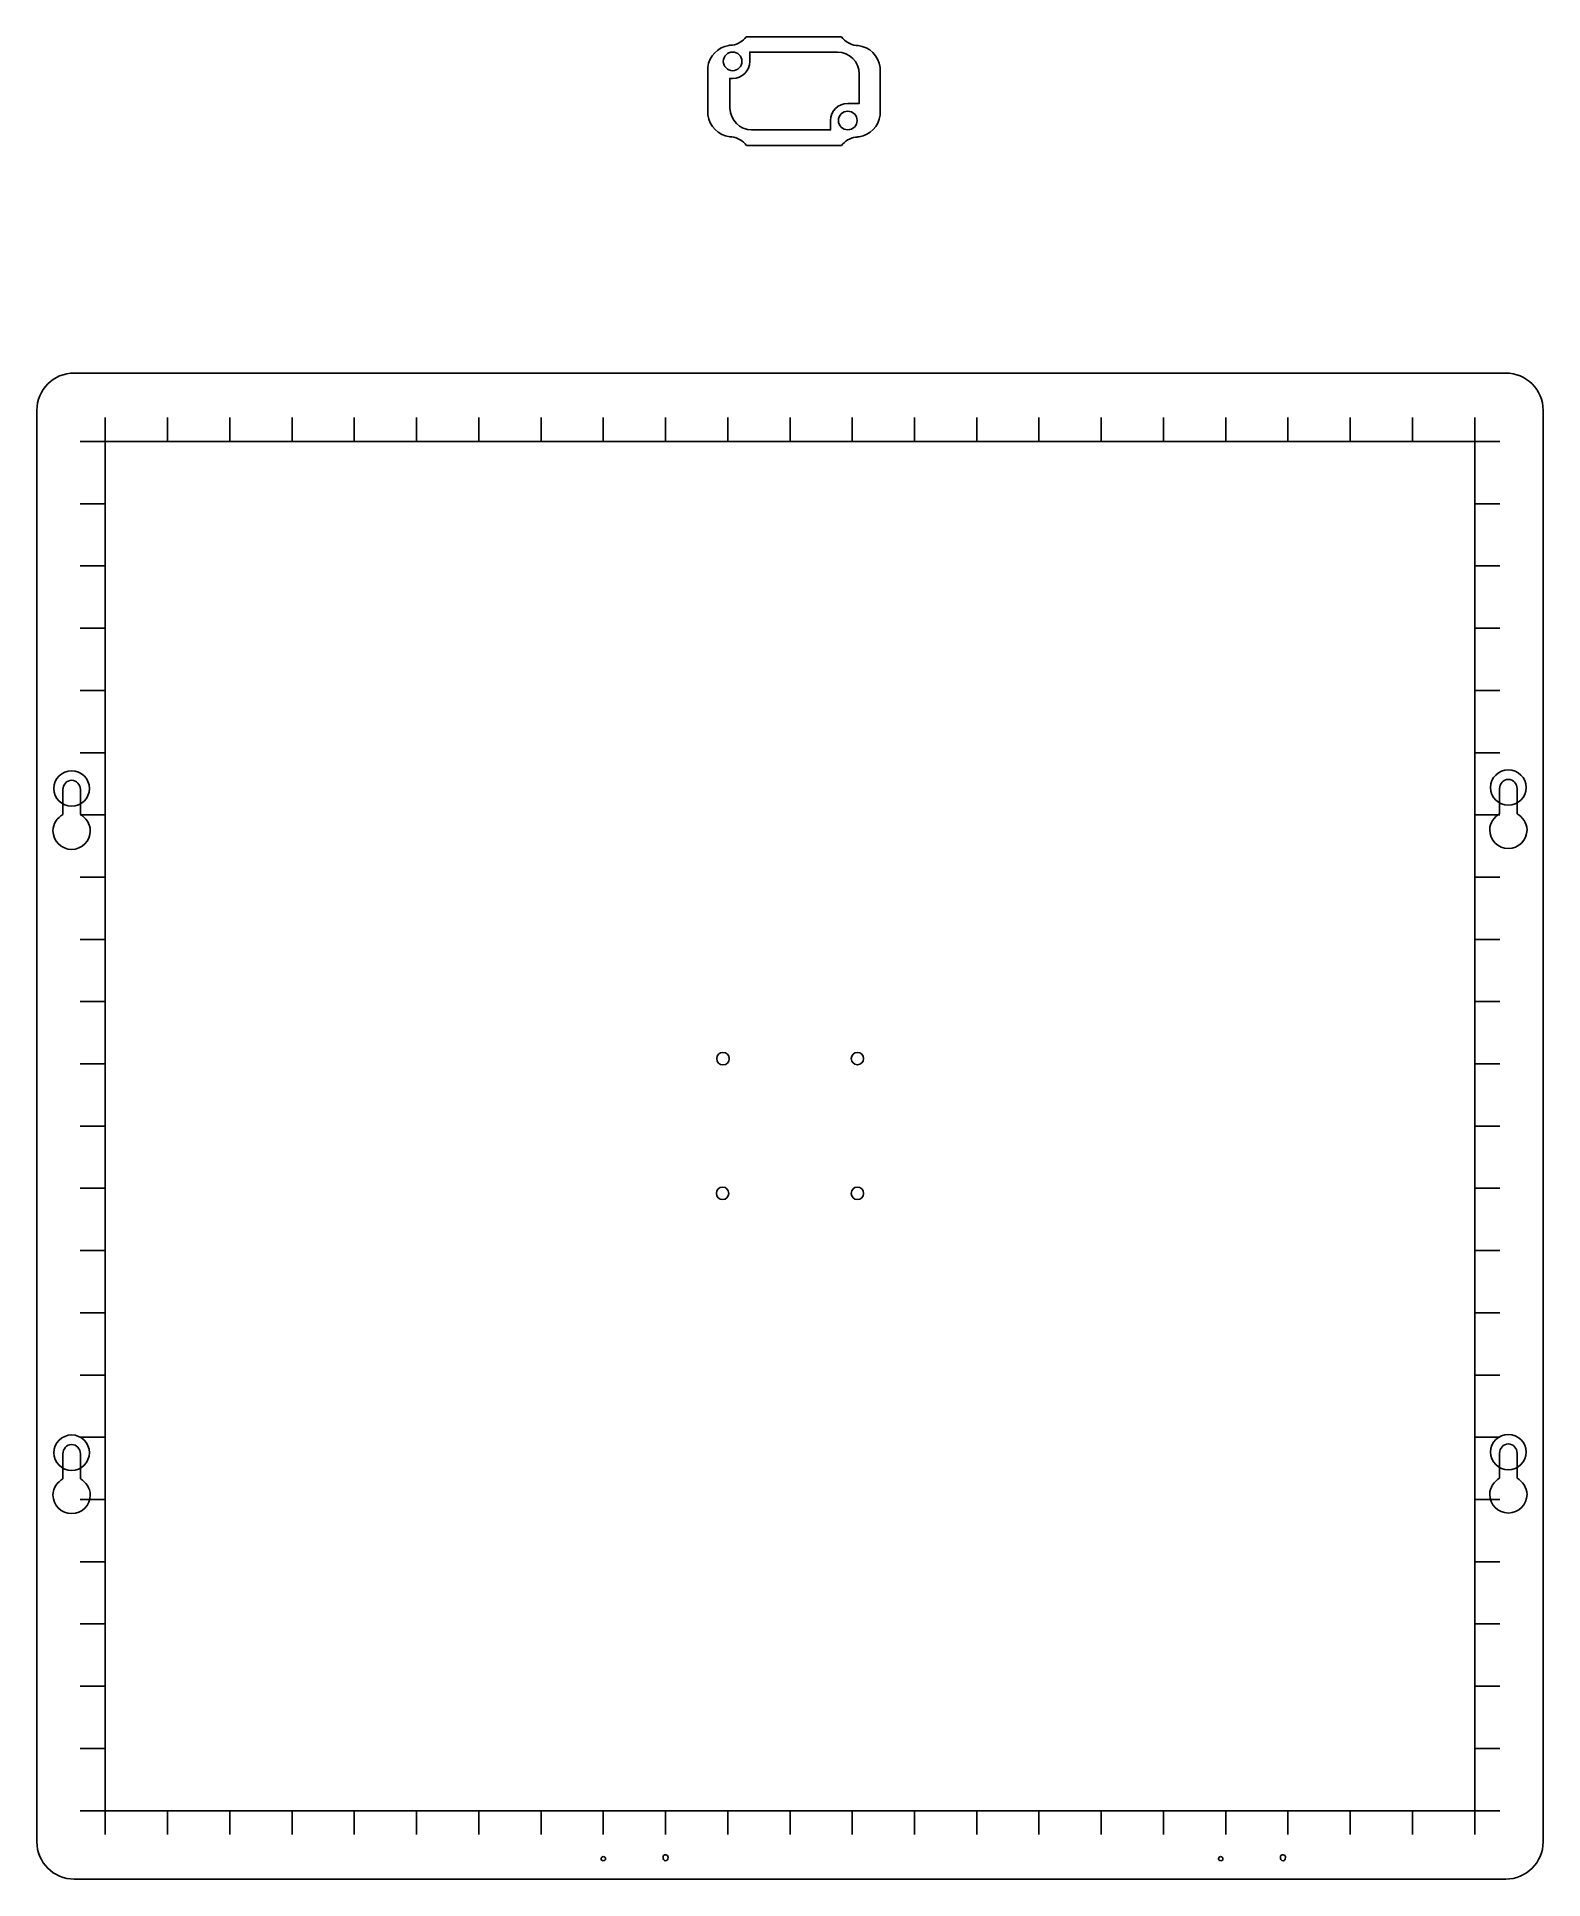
# Model space of a CAD drawing. Header units: millimetres. Extents: x -98 to 144, y -114 to 182.
import ezdxf

# ---------------------------------------------------------------- set-up
doc = ezdxf.new("R2010")
doc.units = ezdxf.units.MM
for name, color, linetype, lineweight, true_color in [('Cuts', 1, 'Continuous', 25, 0xff0000), ('Graphix', 7, 'Continuous', 25, 0xffffff), ('Text', 5, 'Continuous', 25, 0x0000ff)]:
    doc.layers.add(name, color=color, linetype=linetype, lineweight=lineweight, true_color=true_color)

msp = doc.modelspace()

# ---------------------------------------------------------------- linework, layer by layer
at = {"layer": 'Cuts', "color": 1, "lineweight": 25, "true_color": 0xff0000}
for points in [[(31.27, 182.01), (15.98, 182.01), (15.98, 182.01)], [(33.94, 180.61), (33.79, 180.63)], [(16.53, 178.07), (16.53, 179.57), (30.63, 179.57)], [(9.8, 177.15), (9.8, 169.47)], [(13.36, 170.57), (13.33, 175.32), (13.78, 175.31)], [(34.13, 176.07), (34.13, 171.32), (32.28, 171.32)], [(37.47, 169.42), (37.47, 177.11)], [(13.33, 165.96), (13.48, 165.95)], [(29.53, 168.57), (29.53, 167.07), (16.86, 167.07), (16.86, 167.07)], [(16, 164.57), (31.29, 164.57)], [(-92, 127.99), (138, 127.99)], [(-98, -108.01), (-98, 121.99)], [(144, 121.99), (144, -108.01)], [(-93.81, 61.05), (-93.81, 57.05)], [(-91.01, 57.05), (-91.01, 61.05)], [(137.01, 61.19), (137.01, 57.19)], [(139.81, 57.19), (139.81, 61.19)], [(-93.81, -45.68), (-93.81, -49.69)], [(-91.01, -49.69), (-91.01, -45.68)], [(137.01, -45.58), (137.01, -49.58)], [(139.81, -49.58), (139.81, -45.58)], [(138, -114.01), (-92, -114.01), (-92, -114.01)]]:
    msp.add_lwpolyline(points, dxfattribs=at)
for points in [[(13.18, 180.63), (11.4, 180.37), (10.01, 178.94), (9.8, 177.15)], [(13.53, 180.67), (13.41, 180.66), (13.29, 180.65), (13.18, 180.63)], [(13.75, 180.68), (13.68, 180.68), (13.61, 180.67), (13.53, 180.67)], [(15.98, 182.01), (15.45, 181.31), (14.66, 180.83), (13.75, 180.68)], [(33.62, 180.63), (32.66, 180.76), (31.82, 181.27), (31.27, 182.01)], [(33.79, 180.63), (33.73, 180.63), (33.68, 180.63), (33.62, 180.63)], [(37.47, 177.11), (37.25, 178.95), (35.78, 180.41), (33.94, 180.61)], [(13.78, 179.57), (12.95, 179.57), (12.28, 178.9), (12.28, 178.07)], [(12.28, 178.07), (12.28, 177.24), (12.95, 176.57), (13.78, 176.57)], [(15.28, 178.07), (15.28, 178.9), (14.61, 179.57), (13.78, 179.57)], [(13.78, 175.31), (15.3, 175.31), (16.53, 176.54), (16.53, 178.07)], [(13.78, 176.57), (14.61, 176.57), (15.28, 177.24), (15.28, 178.07)], [(30.63, 179.57), (32.56, 179.57), (34.13, 178), (34.13, 176.07)], [(9.8, 169.47), (10.02, 167.63), (11.48, 166.17), (13.33, 165.96)], [(16.86, 167.07), (14.93, 167.07), (13.36, 168.64), (13.36, 170.57)], [(32.28, 171.32), (30.76, 171.32), (29.53, 170.09), (29.53, 168.57)], [(32.28, 170.07), (31.45, 170.07), (30.78, 169.4), (30.78, 168.57)], [(33.78, 168.57), (33.78, 169.4), (33.11, 170.07), (32.28, 170.07)], [(34.09, 165.95), (35.86, 166.21), (37.25, 167.64), (37.47, 169.42)], [(13.48, 165.95), (13.53, 165.95), (13.59, 165.95), (13.64, 165.94)], [(13.64, 165.94), (14.6, 165.82), (15.44, 165.31), (16, 164.57)], [(30.78, 168.57), (30.78, 167.74), (31.45, 167.07), (32.28, 167.07)], [(31.29, 164.57), (31.82, 165.26), (32.61, 165.75), (33.51, 165.9)], [(32.28, 167.07), (33.1, 167.07), (33.78, 167.74), (33.78, 168.57)], [(33.51, 165.9), (33.59, 165.9), (33.66, 165.9), (33.73, 165.91)], [(33.73, 165.91), (33.85, 165.92), (33.97, 165.93), (34.09, 165.95)], [(-98, 121.99), (-98, 125.3), (-95.32, 127.99), (-92, 127.99)], [(138, 127.99), (141.31, 127.99), (144, 125.3), (144, 121.99)], [(-92.41, 62.55), (-93.24, 62.55), (-93.81, 61.87), (-93.81, 61.05)], [(-91.01, 61.05), (-91.01, 61.87), (-91.59, 62.55), (-92.41, 62.55)], [(138.41, 62.69), (137.58, 62.69), (137.01, 62.02), (137.01, 61.19)], [(139.81, 61.19), (139.81, 62.02), (139.24, 62.69), (138.41, 62.69)], [(-93.81, 57.05), (-94.71, 56.53), (-95.41, 55.56), (-95.41, 54.45)], [(-89.41, 54.45), (-89.41, 55.56), (-90.12, 56.53), (-91.01, 57.05)], [(137.01, 57.19), (136.11, 56.67), (135.41, 55.7), (135.41, 54.59)], [(141.41, 54.59), (141.41, 55.7), (140.7, 56.67), (139.81, 57.19)], [(-95.41, 54.45), (-95.41, 52.79), (-94.07, 51.45), (-92.41, 51.45)], [(-92.41, 51.45), (-90.76, 51.45), (-89.41, 52.79), (-89.41, 54.45)], [(135.41, 54.59), (135.41, 52.94), (136.75, 51.59), (138.41, 51.59)], [(138.41, 51.59), (140.07, 51.59), (141.41, 52.94), (141.41, 54.59)], [(11.23, 17.84), (11.23, 18.39), (11.68, 18.83), (12.23, 18.83)], [(12.23, 16.83), (11.68, 16.83), (11.23, 17.28), (11.23, 17.84)], [(12.23, 18.83), (12.79, 18.83), (13.23, 18.39), (13.23, 17.84)], [(13.23, 17.84), (13.23, 17.28), (12.79, 16.83), (12.23, 16.83)], [(32.83, 17.84), (32.83, 18.39), (33.28, 18.83), (33.83, 18.83)], [(33.83, 16.84), (33.28, 16.84), (32.83, 17.28), (32.83, 17.84)], [(33.83, 18.83), (34.38, 18.83), (34.83, 18.39), (34.83, 17.84)], [(34.83, 17.84), (34.83, 17.28), (34.38, 16.84), (33.83, 16.84)], [(11.17, -3.82), (11.17, -3.27), (11.62, -2.82), (12.17, -2.82)], [(12.17, -2.82), (12.72, -2.82), (13.17, -3.27), (13.17, -3.82)], [(32.83, -3.82), (32.83, -3.27), (33.28, -2.82), (33.83, -2.82)], [(33.83, -2.82), (34.38, -2.82), (34.83, -3.27), (34.83, -3.82)], [(12.17, -4.82), (11.62, -4.82), (11.17, -4.37), (11.17, -3.82)], [(13.17, -3.82), (13.17, -4.37), (12.72, -4.82), (12.17, -4.82)], [(33.83, -4.82), (33.28, -4.82), (32.83, -4.37), (32.83, -3.82)], [(34.83, -3.82), (34.83, -4.37), (34.38, -4.82), (33.83, -4.82)], [(-92.41, -44.18), (-93.24, -44.18), (-93.81, -44.86), (-93.81, -45.68)], [(-91.01, -45.68), (-91.01, -44.86), (-91.59, -44.18), (-92.41, -44.18)], [(138.41, -44.08), (137.58, -44.08), (137.01, -44.76), (137.01, -45.58)], [(139.81, -45.58), (139.81, -44.76), (139.24, -44.08), (138.41, -44.08)], [(-93.81, -49.69), (-94.71, -50.21), (-95.41, -51.17), (-95.41, -52.28)], [(-89.41, -52.28), (-89.41, -51.17), (-90.12, -50.21), (-91.01, -49.69)], [(137.01, -49.58), (136.11, -50.1), (135.41, -51.07), (135.41, -52.18)], [(141.41, -52.18), (141.41, -51.07), (140.7, -50.1), (139.81, -49.58)], [(-95.41, -52.28), (-95.41, -53.94), (-94.07, -55.28), (-92.41, -55.28)], [(-92.41, -55.28), (-90.76, -55.28), (-89.41, -53.94), (-89.41, -52.28)], [(135.41, -52.18), (135.41, -53.84), (136.75, -55.18), (138.41, -55.18)], [(138.41, -55.18), (140.07, -55.18), (141.41, -53.84), (141.41, -52.18)], [(-92, -114.01), (-95.32, -114.01), (-98, -111.33), (-98, -108.01)], [(144, -108.01), (144, -111.33), (141.31, -114.01), (138, -114.01)]]:
    msp.add_open_spline(points, degree=3, dxfattribs=at)
at = {"layer": 'Graphix', "color": 7, "true_color": 0xffffff}
for points in [[(-95.26, 61.24), (-95.26, 62.82), (-93.99, 64.1), (-92.41, 64.1)], [(-92.41, 64.1), (-90.84, 64.1), (-89.56, 62.82), (-89.56, 61.24)], [(135.56, 61.39), (135.56, 62.96), (136.83, 64.24), (138.41, 64.24)], [(138.41, 64.24), (139.98, 64.24), (141.26, 62.96), (141.26, 61.39)], [(-92.41, 58.39), (-93.99, 58.39), (-95.26, 59.67), (-95.26, 61.24)], [(-89.56, 61.24), (-89.56, 59.67), (-90.84, 58.39), (-92.41, 58.39)], [(138.41, 58.54), (136.83, 58.54), (135.56, 59.81), (135.56, 61.39)], [(141.26, 61.39), (141.26, 59.81), (139.98, 58.54), (138.41, 58.54)], [(-95.26, -45.49), (-95.26, -43.91), (-93.99, -42.64), (-92.41, -42.64)], [(-92.41, -42.64), (-90.84, -42.64), (-89.56, -43.91), (-89.56, -45.49)], [(135.56, -45.39), (135.56, -43.81), (136.83, -42.54), (138.41, -42.54)], [(138.41, -42.54), (139.98, -42.54), (141.26, -43.81), (141.26, -45.39)], [(-92.41, -48.34), (-93.99, -48.34), (-95.26, -47.06), (-95.26, -45.49)], [(-89.56, -45.49), (-89.56, -47.06), (-90.84, -48.34), (-92.41, -48.34)], [(138.41, -48.24), (136.83, -48.24), (135.56, -46.96), (135.56, -45.39)], [(141.26, -45.39), (141.26, -46.96), (139.98, -48.24), (138.41, -48.24)]]:
    msp.add_open_spline(points, degree=3, dxfattribs=at)
at = {"layer": 'Text', "color": 5, "lineweight": 25, "true_color": 0x0000ff}
for points in [[(-87, -106.86), (-87, 120.84)], [(-77, 116.99), (-77, 120.84)], [(-67, 120.84), (-67, 116.99)], [(-57, 116.99), (-57, 120.84)], [(-47, 120.84), (-47, 116.99)], [(-37, 116.99), (-37, 120.84)], [(-27, 120.84), (-27, 116.99)], [(-17, 116.99), (-17, 120.84)], [(-7, 120.84), (-7, 116.99)], [(3, 116.99), (3, 120.84)], [(13, 120.84), (13, 116.99)], [(23, 116.99), (23, 120.84)], [(33, 120.84), (33, 116.99)], [(43, 116.99), (43, 120.84)], [(53, 120.84), (53, 116.99)], [(63, 116.99), (63, 120.84)], [(73, 120.84), (73, 116.99)], [(83, 116.99), (83, 120.84)], [(93, 120.84), (93, 116.99)], [(103, 116.99), (103, 120.84)], [(113, 120.84), (113, 116.99)], [(123, 116.99), (123, 120.84)], [(133, -106.86), (133, 120.84)], [(137.06, 116.99), (-91.06, 116.99)], [(-91.06, 106.99), (-87, 106.99)], [(137.06, 106.99), (133, 106.99)], [(-91.06, 96.99), (-87, 96.99)], [(137.06, 96.99), (133, 96.99)], [(-91.06, 86.99), (-87, 86.99)], [(137.06, 86.99), (133, 86.99)], [(-91.06, 76.99), (-87, 76.99)], [(137.06, 76.99), (133, 76.99)], [(-91.06, 66.99), (-87, 66.99)], [(137.06, 66.99), (133, 66.99)], [(-91.06, 56.99), (-87, 56.99)], [(137.06, 56.99), (133, 56.99)], [(-91.06, 46.99), (-87, 46.99)], [(137.06, 46.99), (133, 46.99)], [(-91.06, 36.99), (-87, 36.99)], [(137.06, 36.99), (133, 36.99)], [(-91.06, 26.99), (-87, 26.99)], [(137.06, 26.99), (133, 26.99)], [(-91.06, 16.99), (-87, 16.99)], [(137.06, 16.99), (133, 16.99)], [(-91.06, 6.99), (-87, 6.99)], [(137.06, 6.99), (133, 6.99)], [(-91.06, -3.01), (-87, -3.01)], [(137.06, -3.01), (133, -3.01)], [(-91.06, -13.01), (-87, -13.01)], [(137.06, -13.01), (133, -13.01)], [(-91.06, -23.01), (-87, -23.01)], [(137.06, -23.01), (133, -23.01)], [(-91.06, -33.01), (-87, -33.01)], [(137.06, -33.01), (133, -33.01)], [(-91.06, -43.01), (-87, -43.01)], [(137.06, -43.01), (133, -43.01)], [(-91.06, -53.01), (-87, -53.01)], [(137.06, -53.01), (133, -53.01)], [(-91.06, -63.01), (-87, -63.01)], [(137.06, -63.01), (133, -63.01)], [(-91.06, -73.01), (-87, -73.01)], [(137.06, -73.01), (133, -73.01)], [(-91.06, -83.01), (-87, -83.01)], [(137.06, -83.01), (133, -83.01)], [(-91.06, -93.01), (-87, -93.01)], [(137.06, -93.01), (133, -93.01)], [(-91.06, -103.01), (137.06, -103.01)], [(-77, -103.01), (-77, -106.86)], [(-67, -106.86), (-67, -103.01)], [(-57, -103.01), (-57, -106.86)], [(-47, -106.86), (-47, -103.01)], [(-37, -103.01), (-37, -106.86)], [(-27, -106.86), (-27, -103.01)], [(-17, -103.01), (-17, -106.86)], [(-7, -106.86), (-7, -103.01)], [(3, -103.01), (3, -106.86)], [(13, -106.86), (13, -103.01)], [(23, -103.01), (23, -106.86)], [(33, -106.86), (33, -103.01)], [(43, -103.01), (43, -106.86)], [(53, -106.86), (53, -103.01)], [(63, -103.01), (63, -106.86)], [(73, -106.86), (73, -103.01)], [(83, -103.01), (83, -106.86)], [(93, -106.86), (93, -103.01)], [(103, -103.01), (103, -106.86)], [(113, -106.86), (113, -103.01)], [(123, -103.01), (123, -106.86)]]:
    msp.add_lwpolyline(points, dxfattribs=at)
for points in [[(-7.02, -110.35), (-7.2, -110.41), (-7.34, -110.54), (-7.34, -110.72)], [(-7.34, -110.72), (-7.34, -110.89), (-7.24, -111.06), (-6.99, -111.06)], [(-6.63, -110.73), (-6.63, -110.52), (-6.78, -110.41), (-7.02, -110.35)], [(-6.99, -111.06), (-6.76, -111.06), (-6.63, -110.91), (-6.63, -110.73)], [(2.62, -110.32), (2.61, -110.35), (2.6, -110.38), (2.6, -110.43)], [(2.6, -110.43), (2.6, -110.78), (2.73, -111.05), (3.02, -111.05)], [(3.03, -110.1), (2.84, -110.1), (2.69, -110.2), (2.62, -110.32)], [(3.02, -111.05), (3.26, -111.05), (3.42, -110.84), (3.42, -110.54)], [(3.42, -110.54), (3.42, -110.29), (3.27, -110.1), (3.03, -110.1)], [(92.16, -110.35), (91.98, -110.41), (91.85, -110.54), (91.85, -110.72)], [(91.85, -110.72), (91.85, -110.89), (91.95, -111.06), (92.2, -111.06)], [(92.56, -110.73), (92.56, -110.52), (92.4, -110.41), (92.16, -110.35)], [(92.2, -111.06), (92.43, -111.06), (92.56, -110.91), (92.56, -110.73)], [(101.81, -110.32), (101.79, -110.35), (101.78, -110.38), (101.78, -110.43)], [(101.78, -110.43), (101.78, -110.78), (101.91, -111.05), (102.21, -111.05)], [(102.21, -110.1), (102.03, -110.1), (101.88, -110.2), (101.81, -110.32)], [(102.61, -110.54), (102.61, -110.29), (102.45, -110.1), (102.21, -110.1)], [(102.21, -111.05), (102.44, -111.05), (102.61, -110.84), (102.61, -110.54)]]:
    msp.add_open_spline(points, degree=3, dxfattribs=at)

doc.saveas('drawing.dxf')
